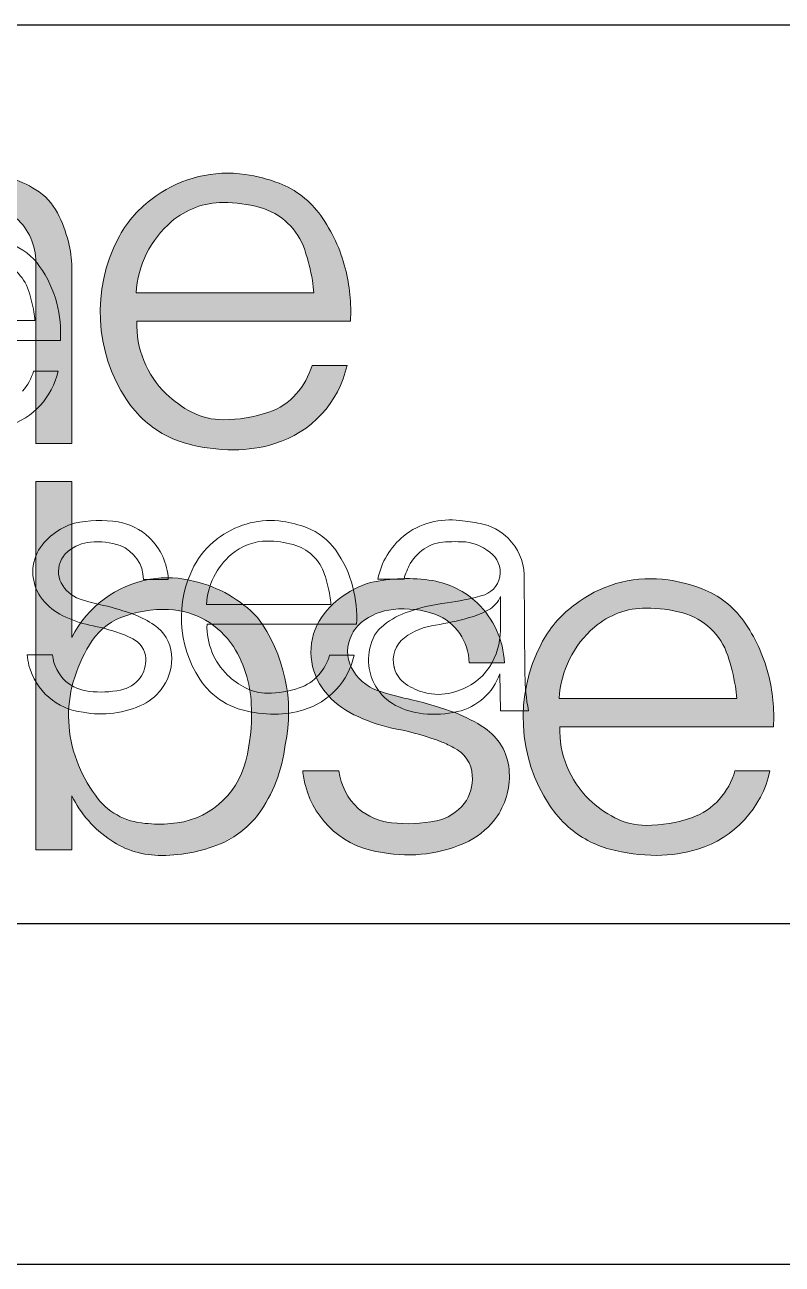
# Paper-space layout 'Sheet5' of a CAD drawing. Header units: millimetres. Extents: x 0 to 420, y 0 to 300.
# Drawn here: x 390.68 to 402.9, y 21 to 41 of the extents above; entities that cross this region are included whole.
import ezdxf
from ezdxf.enums import TextEntityAlignment as Align

# ---------------------------------------------------------------- set-up
doc = ezdxf.new("R2010")
doc.units = ezdxf.units.MM
doc.layers.add('HIDDEN', color=7, linetype='Continuous', plot=False)
doc.layers.add('HIDDEN_DETAIL', color=7, linetype='Continuous', plot=False)
doc.styles.add('SLDTEXTSTYLE0', font='TXT', dxfattribs={"width": 0.605})

# ---------------------------------------------------------------- blocks, each defined once
blk = doc.blocks.new('Title Block OSS Basic with PropInfo A3_v03')
at = {"linetype": 'Continuous'}
h = blk.add_hatch(color=8, dxfattribs=at)
edge = h.paths.add_edge_path(flags=0)
edge.add_line((481.737356235771, 241.5411587518229), (482.8892407087998, 241.5411587518229))
edge.add_line((482.8892407087998, 241.5411587518229), (482.8892407087998, 246.1648805510116))
edge.add_arc((487.3438398231782, 246.1648805510116), 4.45459911437842, 156.3487092811296, 180, ccw=False)
edge.add_arc((485.2852785155343, 247.0664392797254), 2.207271190231862, 94.06262081781261, 156.3487092811299, ccw=False)
edge.add_arc((485.397122372536, 245.4917321543976), 3.785945184097383, 80.07862019991842, 94.06262081781051, ccw=False)
edge.add_arc((485.7680193322568, 247.6122038558835), 1.633280604667355, 47.839557772438525, 80.07862019991558, ccw=False)
edge.add_arc((485.5731048447928, 247.3969446516936), 1.923673756122064, 1.0157918950426392e-10, 47.839557772437615, ccw=False)
edge.add_line((487.4967786009148, 247.396944651697), (487.4967786009149, 241.5412729346957))
edge.add_line((487.4967786009149, 241.5412729346957), (488.6578521545417, 241.5412729346957))
edge.add_line((488.6578521545417, 241.5412729346957), (488.6578521545418, 247.2328847229907))
edge.add_arc((484.9944988633695, 247.1566650802583), 3.66414611743054, 1.191922675844452, 14.12680272444896)
edge.add_arc((484.3244065324046, 246.9880162375392), 4.355135382303704, 14.12680272445262, 27.34848971755728)
edge.add_arc((486.5029150209122, 248.1147641731673), 1.902491880907998, 27.34848971751477, 58.50655879423765)
edge.add_arc((485.4030508606657, 246.3194877217442), 4.007894148414668, 58.50655879426836, 72.22722266863789)
edge.add_arc((485.5675449989152, 246.8326645498501), 3.468998260117301, 72.22722266863401, 89.99999999998687)
edge.add_arc((485.5675449989153, 246.3282122039261), 3.973450606041724, 89.99999999999017, 99.7901552714812)
edge.add_arc((485.2764017195129, 248.0154804481774), 2.26124777424817, 99.79015527146099, 126.7713904313001)
edge.add_arc((485.9589603997224, 247.1021349754486), 3.401461045738468, 126.7713904313, 149.6094968763206)
edge.add_arc((484.2590437379347, 248.0990914430254), 1.430766027409446, 149.6094968763181, 166.6242088038459)
edge.add_arc((469.1037532004776, 248.4634816939179), 13.76337641351594, 359.8609529441246, 360.1390470579734)
edge.add_line((482.8670890843184, 248.496883021831), (482.8670890843184, 250.1361032334489))
edge.add_line((482.8670890843184, 250.1361032334489), (481.737356235771, 250.1361032334489))
edge.add_line((481.737356235771, 250.1361032334489), (481.737356235771, 241.5411587518229))
h = blk.add_hatch(color=8, dxfattribs=at)
edge = h.paths.add_edge_path(flags=0)
edge.add_arc((493.3620580270813, 244.9022233266724), 3.52424187961969, 213.3489315577481, 228.3927348087985, ccw=False)
edge.add_arc((494.7134248823186, 245.791558426292), 5.141990097621212, 152.5291748294956, 213.3489315577476, ccw=False)
edge.add_arc((493.4480443570491, 246.4494551169346), 3.715800794166082, 127.21447014285519, 152.5291748294965, ccw=False)
edge.add_arc((495.1584288520104, 244.1972880724224), 6.543816267424915, 125.3000847647046, 127.2144701428561, ccw=False)
edge.add_arc((493.6823553484155, 246.2820149015877), 3.989432008888848, 81.82477075043317, 125.30008476470809, ccw=False)
edge.add_arc((493.5371223526167, 245.2710719416128), 5.01075384425308, 68.92123479957559, 81.824770750433, ccw=False)
edge.add_arc((494.2774767396137, 247.1918644468852), 2.952218329218983, 35.41685416986928, 68.9212347995761, ccw=False)
edge.add_arc((492.4779298912368, 245.9121961984258), 5.160366803760225, 14.46797313180889, 35.416854169868714, ccw=False)
edge.add_arc((492.0763491580312, 245.8085798114593), 5.575099779215455, -3.2856856075317182, 14.467973131809174, ccw=False)
edge.add_line((497.6422844035092, 245.4890451633328), (490.7538346580444, 245.4890451633328))
edge.add_arc((493.8704265611801, 245.3867880393393), 3.11826900861655, 178.1207675769951, 225.863497601448)
edge.add_arc((494.0978712438721, 245.6211937390096), 3.444883637380724, 225.8634976014484, 242.8995227200492)
edge.add_arc((493.5371223526214, 244.5254168319825), 2.213962702059224, 242.8995227200478, 269.9999999999978)
edge.add_arc((493.5371223526215, 246.8647177892014), 4.553263659278105, 269.999999999998, 288.8059799686877)
edge.add_arc((494.3325995872542, 244.528817941506), 2.085630759253882, 288.8059799686901, 318.5741550832719)
edge.add_arc((494.0942780533889, 244.7391177704874), 2.403472184454349, 318.5741550832705, 343.7500398957031)
edge.add_line((496.4017316424064, 244.0665581255666), (497.5314644909539, 244.0665581255666))
edge.add_arc((494.1987392566911, 244.8033787780478), 3.413204090149727, 287.11202937740256, 347.53321550124764, ccw=False)
edge.add_arc((493.8762306980807, 245.8509266103133), 4.509273536517541, 270, 287.1120293774035, ccw=False)
edge.add_arc((493.8762306980809, 247.1423555353935), 5.800702461597817, 254.9251641235898, 269.99999999999886, ccw=False)
edge.add_arc((493.2340175442883, 244.7580446873983), 3.3314159341227, 228.3927348087991, 254.9251641235904, ccw=False)
edge = h.paths.add_edge_path(flags=0)
edge.add_arc((494.0118754114073, 246.2142463188412), 3.286077592365124, 130.6247306535361, 176.6667821019575)
edge.add_line((490.731356957293, 246.4053081288907), (496.4617936229473, 246.4053081288907))
edge.add_arc((492.4245823893048, 246.1306517939965), 4.046543048992178, 3.891903942168438, 9.595771637125475)
edge.add_arc((489.8539741326571, 245.6960610844897), 6.653628757965874, 9.595771637124928, 18.36199662180474)
edge.add_arc((494.1617735887775, 247.1259024498605), 2.114732142677453, 18.36199662179695, 74.69005478208994)
edge.add_arc((493.5371223526213, 244.8441182881036), 4.480472645707365, 74.6900547820905, 90)
edge.add_arc((493.5371223526213, 246.7676665998991), 2.556924333911861, 90, 130.6247306535364)
h = blk.add_hatch(color=8, dxfattribs=at)
edge = h.paths.add_edge_path(flags=0)
edge.add_line((487.4967786009149, 228.4301671218379), (488.6578521545314, 228.4301671218379))
edge.add_line((488.6578521545314, 228.4301671218379), (488.6578521545314, 230.1767259637798))
edge.add_arc((491.9114314285644, 231.7572676079116), 3.617166015163248, 205.9098094592538, 236.4982350906378)
edge.add_arc((491.5008414477893, 231.0709923408724), 2.81850744172118, 235.7578507438814, 271.067472142264)
edge.add_arc((491.5667359496388, 233.1592611039134), 4.906305313316457, 269.8436759171755, 294.1658751982706)
edge.add_arc((492.1982114321443, 231.4944275206841), 3.13063289422558, 296.0954825724413, 322.0329344716683)
edge.add_arc((490.6866001558133, 232.4078391049676), 4.888778242710303, 324.4931573157897, 353.1011123652439)
edge.add_arc((490.4854587360638, 232.874236113657), 5.163170720693272, 348.2251987179773, 396.3423570174208)
edge.add_arc((491.6600930540885, 233.081472539252), 4.128259729066807, 43.70695020198814, 76.51999591716326)
edge.add_arc((491.7420446697233, 233.8259888212448), 3.38645136660355, 74.93181035099168, 99.52775805460739)
edge.add_arc((491.8063572104194, 233.6901550554972), 3.531294079994255, 100.1920540300687, 153.0751124456979)
edge.add_line((488.6578521545314, 235.2892028322849), (488.6578521545314, 240.3196987941942))
edge.add_line((488.6578521545314, 240.3196987941942), (487.4967786009149, 240.3196987941942))
edge.add_line((487.4967786009149, 240.3196987941942), (487.4967786009149, 228.4301671218379))
edge = h.paths.add_edge_path(flags=0)
edge.add_arc((492.6382575224755, 232.753366711046), 4.085811044819402, 164.387126239568, 200.6690335154045, ccw=False)
edge.add_arc((493.4479735117058, 232.481962100829), 4.938886317243694, 148.7529569828783, 163.8828675676425, ccw=False)
edge.add_arc((491.0328937108087, 234.0068688024868), 2.083750214957181, 112.3577656208335, 150.1534754619043, ccw=False)
edge.add_arc((491.6717237695487, 232.1287647253971), 4.065554092332712, 88.55181265229669, 110.61556791731769, ccw=False)
edge.add_arc((491.6516937731269, 233.5570607319359), 2.638817357991732, 32.96041249651262, 87.33318715753222, ccw=False)
edge.add_arc((490.7257924762123, 232.996106600637), 3.721031186255734, -0.21064499969867256, 32.45106671288181, ccw=False)
edge.add_arc((488.5810266843133, 232.7629032762828), 5.869878158601285, -14.333939192191394, 2.143261725099819, ccw=False)
edge.add_arc((491.6674162799903, 231.949099068872), 2.678205076568397, 273.7505334542768, 346.18727944070486, ccw=False)
edge.add_arc((491.4868149797787, 233.6632764758245), 4.401051512669739, 263.8957542383388, 274.63695730527945, ccw=False)
edge.add_arc((491.1599708871096, 231.4086706780055), 2.126182709522372, 214.8547960664735, 266.19342592702975, ccw=False)
edge.add_arc((493.2724655107244, 232.9833361480923), 4.760378255833347, 200.5644594368937, 215.8765532537871, ccw=False)
h = blk.add_hatch(color=8, dxfattribs=at)
edge = h.paths.add_edge_path(flags=0)
edge.add_arc((499.4517607055662, 231.7379024914707), 5.44732073456827, 81.05807432636095, 102.391555003028)
edge.add_arc((499.2147640190407, 234.0494700784571), 3.149876688712315, 107.2096626297983, 127.5850910301336)
edge.add_arc((498.8419959439959, 234.4868551008151), 2.576064858041633, 126.9484950705305, 152.1820296983009)
edge.add_arc((498.4247693864426, 234.8166906370957), 2.055423570872211, 154.8873216175277, 222.8630511732832)
edge.add_arc((498.9109191701859, 235.2064751816552), 2.677290931436176, 221.9000271332525, 247.5146135199723)
edge.add_arc((500.0509082932102, 237.3005562458333), 5.054468424280612, 244.6517646434812, 259.6373729889253)
edge.add_arc((497.3698335126361, 223.4476972185799), 9.05587126498458, 69.17395966438482, 78.71660455958698, ccw=False)
edge.add_arc((499.1999582827698, 228.5319358307528), 3.654437034447978, 60.99427833333448, 67.65209030298672, ccw=False)
edge.add_arc((500.5244579423344, 230.7818583576257), 1.046645216837651, 2.499325824988773, 64.68584970973592, ccw=False)
edge.add_arc((500.197590634291, 230.7326239259377), 1.375792168532365, -35.84511064026549, 3.954318838419397, ccw=False)
edge.add_arc((500.1089529044093, 230.8655689531317), 1.52651664297606, 281.46116008714495, 322.05780008248666, ccw=False)
edge.add_arc((499.4836343247798, 233.9498082636633), 4.673508134966147, 263.62844867248447, 281.46116008714466, ccw=False)
edge.add_arc((499.1877851299133, 231.3003784008817), 2.007611410803344, 229.836141707403, 263.6284486724835, ccw=False)
edge.add_arc((499.2338145871748, 231.2167739254785), 1.975418866001722, 186.7359668585135, 227.2510127268588, ccw=False)
edge.add_line((497.2720316129698, 230.9850688148848), (496.1017401930641, 230.9850688148848))
edge.add_arc((499.2375466848463, 231.3191588257145), 3.153553311621581, 186.0813736861971, 194.963546984865)
edge.add_arc((499.0022557297698, 231.2302863233662), 2.903402273812944, 194.4681047578078, 263.6379360408839)
edge.add_arc((499.5065577217915, 232.8058109170063), 4.536877849232543, 259.5096281349101, 295.4635189945347)
edge.add_arc((500.2592377381841, 230.9893010625554), 2.575218582698868, 297.7205744467076, 325.3733762890287)
edge.add_arc((500.4699864302308, 230.8034730651811), 2.296446385155745, 326.2007342777254, 365.5621159390899)
edge.add_arc((500.9802184663774, 230.8814726747131), 1.781279463850865, 4.655711377629062, 56.35298871621369)
edge.add_arc((499.2334537785504, 228.2570547257333), 4.933858796011709, 56.35298871629302, 68.54273016506177)
edge.add_arc((496.9340175831811, 221.7327498457853), 11.84968437239101, 69.73505562222338, 76.87510330933935)
edge.add_arc((504.0949995594267, 252.5147684221774), 19.75431034381468, 253.98839406870042, 256.92120044847957, ccw=False)
edge.add_arc((499.057667808558, 235.0303215672969), 1.558817782736485, 212.7009260111603, 254.69197991944242, ccw=False)
edge.add_arc((498.7199342567975, 234.8339077962596), 1.1686272744641, 158.7931435946664, 213.5432270352536, ccw=False)
edge.add_arc((498.7562124053967, 234.8447805034835), 1.198741311611043, 129.6073332201163, 159.904940235828, ccw=False)
edge.add_arc((499.2147880788121, 234.2570028476443), 1.944054191352652, 95.70528209447878, 128.976013825507, ccw=False)
edge.add_arc((499.3563960336203, 233.1553714427583), 3.054467337254065, 70.18464741886658, 96.2941383317692, ccw=False)
edge.add_arc((499.7721299348024, 234.4526996797173), 1.693723524426101, 0.6668836198845156, 68.53823313336687, ccw=False)
edge.add_line((501.4657387330686, 234.4724130160492), (502.6079074925865, 234.4724130160492))
edge.add_arc((499.7349587983707, 234.3310120443499), 2.87642633043051, 2.817713564430393, 46.06020101572356)
edge.add_arc((499.7979750680327, 234.3290712404985), 2.834481826281532, 47.00469144749193, 79.83004500430637)
h = blk.add_hatch(color=8, dxfattribs=at)
edge = h.paths.add_edge_path(flags=0)
edge.add_arc((508.7971671438544, 231.1085555751733), 6.54381626742424, 125.30008476456331, 127.21447014273551, ccw=False)
edge.add_arc((507.3210936402651, 233.1932824043426), 3.989432008888648, 81.8247707504296, 125.30008476457499, ccw=False)
edge.add_arc((507.1758606444663, 232.1823394443676), 5.010753844252973, 68.9212347995757, 81.82477075042948, ccw=False)
edge.add_arc((507.9162150314633, 234.10313194964), 2.952218329218892, 35.41685416986792, 68.9212347995753, ccw=False)
edge.add_arc((506.1166681830865, 232.8234637011806), 5.160366803759919, 14.467973131809174, 35.416854169868884, ccw=False)
edge.add_arc((505.7150874498809, 232.7198473142141), 5.57509977921517, -3.2856856075317182, 14.467973131809572, ccw=False)
edge.add_line((511.2810226953588, 232.4003126660876), (504.392572949894, 232.4003126660876))
edge.add_arc((507.5091648530296, 232.2980555420941), 3.118269008616326, 178.120767576995, 225.8634976014577)
edge.add_arc((507.7366095357216, 232.5324612417644), 3.444883637380599, 225.8634976014568, 242.899522720052)
edge.add_arc((507.175860644471, 231.4366843347374), 2.213962702059227, 242.8995227200524, 269.9999999999978)
edge.add_arc((507.1758606444711, 233.7759852919562), 4.553263659278105, 269.999999999998, 288.8059799686876)
edge.add_arc((507.9713378791039, 231.4400854442609), 2.08563075925396, 288.8059799686847, 318.5741550832797)
edge.add_arc((507.7330163452386, 231.6503852732422), 2.403472184454374, 318.5741550832781, 343.7500398957011)
edge.add_line((510.040469934256, 230.9778256283214), (511.1702027828035, 230.9778256283214))
edge.add_arc((507.8374775485407, 231.7146462808026), 3.413204090149727, 287.11202937740245, 347.5332155012474, ccw=False)
edge.add_arc((507.5149689899304, 232.7621941130681), 4.509273536517524, 269.9999999999928, 287.112029377402, ccw=False)
edge.add_arc((507.5149689899304, 234.0536230381484), 5.800702461597803, 254.9251641235914, 269.99999999999443, ccw=False)
edge.add_arc((506.872755836138, 231.6693121901531), 3.331415934122071, 228.3927348088392, 254.9251641235905, ccw=False)
edge.add_arc((507.0007963189308, 231.8134908294273), 3.524241879618894, 213.3489315577456, 228.3927348088394, ccw=False)
edge.add_arc((508.3521631741682, 232.7028259290468), 5.141990097621365, 152.529174829491, 213.3489315577452, ccw=False)
edge.add_arc((507.0867826488987, 233.3607226196894), 3.715800794166, 127.2144701427489, 152.5291748294914, ccw=False)
edge = h.paths.add_edge_path(flags=0)
edge.add_arc((507.6506137032569, 233.1255138215961), 3.286077592365047, 130.6247306535371, 176.6667821019574)
edge.add_line((504.3700952491427, 233.3165756316456), (510.100531914797, 233.3165756316456))
edge.add_arc((506.0633206811543, 233.0419192967514), 4.046543048992284, 3.89190394216873, 9.595771637124676)
edge.add_arc((503.4927124245066, 232.6073285872445), 6.653628757965946, 9.595771637124926, 18.36199662180853)
edge.add_arc((507.8005118806271, 234.0371699526154), 2.114732142677418, 18.36199662180985, 74.69005478208955)
edge.add_arc((507.1758606444708, 231.7553857908584), 4.480472645707379, 74.69005478208891, 90.00000000000146)
edge.add_arc((507.1758606444708, 233.678934102654), 2.556924333911861, 90.00000000000256, 130.6247306535368)
at = {"color": 7, "linetype": 'Continuous', "lineweight": 25}
blk.add_line((227.7728947943335, 255.0588188415051), (525.7728947943335, 255.0588188415051), dxfattribs=at)
at = {"color": 7, "linetype": 'Continuous'}
for p, q in [((412.7728947943335, 226.0588188415051), (525.7728947943331, 226.0588188415051)), ((227.7728947943335, 215.0588188415051), (525.7728947943331, 215.0588188415051))]:
    blk.add_line(p, q, dxfattribs=at)
at = {"layer": 'HIDDEN', "color": 8, "lineweight": 18}
for p, q in [((487.4967786009149, 241.5412729346957), (487.4967786009148, 247.396944651697)), ((488.6578521545417, 241.5412729346957), (488.6578521545421, 247.2328847229907)), ((490.731356957293, 246.4053081288907), (496.4617936229473, 246.4053081288907)), ((490.7538346580444, 245.4890451633328), (497.6422844035092, 245.4890451633328)), ((496.4017316424064, 244.0665581255666), (497.5314644909539, 244.0665581255666)), ((487.4967786009149, 241.5412729346957), (488.6578521545417, 241.5412729346957)), ((487.4967786009149, 228.4301671218379), (487.4967786009149, 240.3196987941942)), ((487.4967786009149, 240.3196987941942), (488.6578521545314, 240.3196987941942)), ((488.6578521545314, 240.3196987941942), (488.6578521545314, 235.2892028322849)), ((501.4657387330686, 234.4724130160492), (502.6079074925865, 234.4724130160492)), ((504.3700952491427, 233.3165756316456), (510.100531914797, 233.3165756316456)), ((504.392572949894, 232.4003126660876), (511.2810226953588, 232.4003126660876)), ((496.1017401930644, 230.9850688148848), (497.2720316129698, 230.9850688148848)), ((510.040469934256, 230.9778256283214), (511.1702027828035, 230.9778256283214)), ((488.6578521545314, 228.4301671218379), (488.6578521545314, 230.1767259637798)), ((487.4967786009149, 228.4301671218379), (488.6578521545314, 228.4301671218379))]:
    blk.add_line(p, q, dxfattribs=at)
for centre, radius, start, end in [((485.4030508606657, 246.3194877217442), 4.007894148415661, 58.50655879426849, 72.22722266863785), ((493.6823553484155, 246.2820149015877), 3.989432008888945, 81.82477075043407, 125.3000847647087), ((493.5371223526167, 245.2710719416128), 5.010753844253074, 68.92123479957651, 81.82477075043376), ((486.5029150209122, 248.1147641731673), 1.90249188090864, 27.34848971751527, 58.50655879423791), ((494.2774767396137, 247.1918644468852), 2.952218329219027, 35.41685416986988, 68.9212347995771), ((493.4480443570491, 246.4494551169346), 3.715800794166231, 127.2144701428562, 152.5291748294973), ((495.1584288520104, 244.1972880724224), 6.543816267424972, 125.3000847647053, 127.214470142857), ((493.5371223526213, 246.7676665998991), 2.556924333911882, 90, 130.6247306535364), ((493.5371223526213, 244.8441182881036), 4.48047264570738, 74.69005478209031, 90), ((485.5731048447928, 247.3969446516936), 1.923673756122096, 1.024299068378671e-10, 47.8395577724377), ((484.3244065324046, 246.9880162375392), 4.355135382304972, 14.12680272445247, 27.34848971755751), ((494.1617735887775, 247.1259024498605), 2.114732142677494, 18.36199662179695, 74.69005478208955), ((492.4779298912368, 245.9121961984258), 5.160366803760278, 14.46797313180985, 35.4168541698693), ((494.0118754114073, 246.2142463188412), 3.286077592365151, 130.6247306535361, 176.6667821019575), ((484.9944988633695, 247.1566650802583), 3.664146117430822, 1.19192267584436, 14.12680272444877), ((494.7134248823186, 245.791558426292), 5.141990097621453, 152.5291748294964, 213.3489315577485), ((489.8539741326571, 245.6960610844897), 6.653628757965914, 9.595771637124928, 18.36199662180474), ((492.0763491580312, 245.8085798114593), 5.575099779215489, 356.71431439247, 14.46797313181018), ((492.4245823893048, 246.1306517939965), 4.046543048992204, 3.891903942168438, 9.595771637125475), ((493.8704265611801, 245.3867880393393), 3.11826900861656, 178.1207675769951, 225.8634976014476), ((494.1987392566911, 244.8033787780478), 3.413204090149742, 287.1120293774034, 347.5332155012485), ((494.0942780533889, 244.7391177704874), 2.403472184454382, 318.5741550832705, 343.7500398957031), ((493.3620580270813, 244.9022233266724), 3.52424187962016, 213.348931557749, 228.3927348087993), ((494.0978712438721, 245.6211937390096), 3.444883637380754, 225.8634976014481, 242.8995227200495), ((494.3325995872542, 244.528817941506), 2.085630759253892, 288.8059799686901, 318.5741550832719), ((493.5371223526214, 244.5254168319825), 2.213962702059257, 242.8995227200481, 269.9999999999978), ((493.5371223526215, 246.8647177892014), 4.553263659278116, 269.999999999998, 288.8059799686877), ((493.2340175442883, 244.7580446873983), 3.331415934123121, 228.3927348087998, 254.9251641235914), ((493.8762306980809, 247.1423555353935), 5.800702461597824, 254.9251641235906, 269.9999999999997), ((493.8762306980807, 245.8509266103133), 4.509273536517554, 270.0000000000008, 287.1120293774043), ((491.7420446697233, 233.8259888212448), 3.386451366603577, 74.93181035099168, 99.52775805460739), ((491.8063572104194, 233.6901550554972), 3.531294079994277, 100.1920540300687, 153.0751124456979), ((491.6600930540885, 233.081472539252), 4.128259729066848, 43.70695020198787, 76.51999591716326), ((499.2147640190407, 234.0494700784571), 3.149876688712312, 107.2096626297984, 127.5850910301341), ((499.4517607055662, 231.7379024914707), 5.447320734568298, 81.05807432636101, 102.3915550030281), ((499.7979750680327, 234.3290712404985), 2.834481826281574, 47.00469144749153, 79.83004500430647), ((507.3210936402651, 233.1932824043426), 3.989432008888949, 81.82477075043077, 125.300084764575), ((507.1758606444663, 232.1823394443676), 5.010753844253114, 68.92123479957617, 81.82477075043055), ((507.9162150314633, 234.10313194964), 2.95221832921896, 35.4168541698679, 68.92123479957552), ((498.8419959439959, 234.4868551008151), 2.576064858041692, 126.9484950705311, 152.1820296983009), ((499.7349587983707, 234.3310120443499), 2.876426330430517, 2.817713564430394, 46.06020101572316), ((508.7971671438544, 231.1085555751733), 6.543816267424266, 125.3000847645637, 127.2144701427364), ((491.6717237695487, 232.1287647253971), 4.06555409233276, 88.55181265229753, 110.6155679173182), ((491.6516937731269, 233.5570607319359), 2.638817357991738, 32.96041249651346, 87.333187157533), ((499.2147880788121, 234.2570028476443), 1.944054191352664, 95.70528209447966, 128.9760138255078), ((499.3563960336203, 233.1553714427583), 3.054467337254068, 70.18464741886737, 96.29413833177), ((499.7721299348024, 234.4526996797173), 1.693723524426114, 0.6668836198852665, 68.53823313336765), ((507.0867826488987, 233.3607226196894), 3.71580079416623, 127.2144701427499, 152.529174829493), ((507.1758606444708, 233.678934102654), 2.55692433391186, 90.00000000000256, 130.6247306535368), ((507.1758606444708, 231.7553857908584), 4.48047264570738, 74.69005478208891, 90.00000000000146), ((507.8005118806271, 234.0371699526154), 2.114732142677413, 18.36199662180985, 74.69005478208955), ((491.0328937108087, 234.0068688024868), 2.083750214957198, 112.3577656208337, 150.1534754619051), ((490.4854587360638, 232.874236113657), 5.163170720693347, 348.2251987179772, 36.34235701741967), ((498.4247693864426, 234.8166906370957), 2.055423570872201, 154.8873216175277, 222.8630511732832), ((498.7562124053967, 234.8447805034835), 1.198741311611074, 129.6073332201171, 159.9049402358288), ((507.6506137032569, 233.1255138215961), 3.286077592365042, 130.6247306535371, 176.6667821019574), ((506.1166681830865, 232.8234637011806), 5.160366803760012, 14.46797313181004, 35.41685416986927), ((498.7199342567975, 234.8339077962596), 1.168627274464092, 158.7931435946672, 213.5432270352544), ((493.4479735117058, 232.481962100829), 4.938886317244005, 148.7529569828791, 163.8828675676435), ((490.7257924762123, 232.996106600637), 3.721031186255711, 359.7893550003029, 32.45106671288255), ((508.3521631741682, 232.7028259290468), 5.141990097621407, 152.5291748294925, 213.3489315577465), ((503.4927124245066, 232.6073285872445), 6.653628757966006, 9.595771637124926, 18.36199662180854), ((499.057667808558, 235.0303215672969), 1.558817782736492, 212.7009260111612, 254.6919799194432), ((505.7150874498809, 232.7198473142141), 5.575099779215272, 356.7143143924699, 14.46797313181036), ((492.6382575224755, 232.753366711046), 4.0858110448195, 164.387126239569, 200.6690335154055), ((506.0633206811543, 233.0419192967514), 4.046543048992319, 3.89190394216873, 9.595771637124676), ((498.9109191701859, 235.2064751816552), 2.677290931436174, 221.9000271332525, 247.5146135199723), ((504.0949995594267, 252.5147684221774), 19.75431034381553, 253.9883940687012, 256.9212004484803), ((496.9340175831811, 221.7327498457853), 11.84968437239145, 69.73505562222313, 76.87510330933945), ((488.5810266843133, 232.7629032762828), 5.869878158601286, 345.6660608078102, 2.143261725100577), ((499.2334537785504, 228.2570547257333), 4.933858796011771, 56.35298871629246, 68.54273016506107), ((500.0509082932102, 237.3005562458333), 5.054468424280611, 244.6517646434812, 259.6373729889253), ((507.5091648530296, 232.2980555420941), 3.11826900861639, 178.120767576995, 225.863497601457), ((497.3698335126361, 223.4476972185799), 9.055871264984583, 69.17395966438563, 78.71660455958782), ((500.9802184663774, 230.8814726747131), 1.781279463850877, 4.655711377629063, 56.35298871621217), ((490.6866001558133, 232.4078391049676), 4.888778242710351, 324.4931573157896, 353.1011123652438), ((499.1999582827698, 228.5319358307528), 3.65443703444799, 60.99427833333559, 67.65209030298756), ((500.5244579423344, 230.7818583576257), 1.046645216837655, 2.4993258249896, 64.68584970973735), ((493.2724655107244, 232.9833361480923), 4.760378255833876, 200.5644594368946, 215.876553253788), ((491.6674162799903, 231.949099068872), 2.678205076568411, 273.7505334542777, 346.1872794407057), ((499.2375466848463, 231.3191588257145), 3.153553311621839, 186.0813736861971, 194.963546984865), ((499.2338145871748, 231.2167739254785), 1.975418866001739, 186.7359668585144, 227.2510127268597), ((500.197590634291, 230.7326239259377), 1.375792168532375, 324.1548893597352, 3.954318838420239), ((500.4699864302308, 230.8034730651811), 2.296446385156441, 326.2007342777258, 5.562115939089167), ((507.8374775485407, 231.7146462808026), 3.413204090149769, 287.1120293774032, 347.5332155012482), ((507.7330163452386, 231.6503852732422), 2.40347218445448, 318.5741550832789, 343.750039895701), ((499.0022557297698, 231.2302863233662), 2.90340227381315, 194.4681047578077, 263.637936040884), ((491.9114314285644, 231.7572676079116), 3.617166015163266, 205.9098094592538, 236.4982350906378), ((491.1599708871096, 231.4086706780055), 2.126182709522422, 214.8547960664744, 266.1934259270305), ((507.7366095357216, 232.5324612417644), 3.444883637380652, 225.8634976014562, 242.8995227200518), ((507.9713378791039, 231.4400854442609), 2.085630759253993, 288.8059799686852, 318.5741550832805), ((499.1877851299133, 231.3003784008817), 2.007611410803374, 229.8361417074038, 263.6284486724842), ((500.1089529044093, 230.8655689531317), 1.526516642976094, 281.4611600871457, 322.0578000824866), ((507.0007963189308, 231.8134908294273), 3.524241879619131, 213.3489315577472, 228.3927348088411), ((491.4868149797787, 233.6632764758245), 4.401051512669793, 263.8957542383396, 274.6369573052803), ((492.1982114321443, 231.4944275206841), 3.130632894225645, 296.0954825724407, 322.0329344716681), ((499.4836343247798, 233.9498082636633), 4.673508134966156, 263.6284486724853, 281.4611600871455), ((500.2592377381841, 230.9893010625554), 2.575218582698914, 297.7205744467073, 325.3733762890288), ((507.175860644471, 231.4366843347374), 2.213962702059263, 242.899522720052, 269.9999999999978), ((507.1758606444711, 233.7759852919562), 4.553263659278116, 269.999999999998, 288.8059799686877), ((506.872755836138, 231.6693121901531), 3.331415934122376, 228.392734808841, 254.9251641235906), ((491.5008414477893, 231.0709923408724), 2.818507441721205, 235.7578507438814, 271.067472142264), ((491.5667359496388, 233.1592611039134), 4.906305313316525, 269.8436759171755, 294.1658751982703), ((499.5065577217915, 232.8058109170063), 4.536877849232611, 259.5096281349102, 295.4635189945345), ((507.5149689899304, 234.0536230381484), 5.800702461597822, 254.9251641235918, 269.9999999999952), ((507.5149689899304, 232.7621941130681), 4.509273536517526, 269.9999999999936, 287.1120293774028)]:
    blk.add_arc(centre, radius, start, end, dxfattribs=at)
at = {"color": 7, "linetype": 'Continuous', "lineweight": 0, "style": 'SLDTEXTSTYLE0', "width": 0.605, "flags": 2}
for tag, height, p in [('AUTOATTR13', 5, (320.3032557941411, 251.4117741585773)), ('AUTOATTR14', 5, (320.3375430680251, 243.3295831228859)), ('AUTOATTR15', 5, (320.6478726952708, 235.4521572369879)), ('AUTOATTR2', 5, (466.705992716867, 221.9602109264341)), ('AUTOATTR12', 4, (273.8037478943185, 221.6083199766375)), ('AUTOATTR5', 4, (368.9031174405947, 221.6366305962629)), ('AUTOATTR4', 5, (436.0816133348242, 221.9148973843365)), ('AUTOATTR6', 5, (354.7212191426938, 210.7455911788393)), ('AUTOATTR7', 5, (400.49077379972, 210.8855212239845)), ('AUTOATTR3', 5, (436.0922252532836, 210.8855212239845)), ('AUTOATTR0', 5, (488.9647484057526, 210.7752171897869))]:
    blk.add_attdef(tag, text='', height=height, dxfattribs=at).set_placement(p, align=Align.TOP_CENTER)
at = {"color": 7, "linetype": 'Continuous', "lineweight": 0, "style": 'SLDTEXTSTYLE0', "width": 0.605}
for tag, height, p in [('DOC._VER.', 5, (466.705992716867, 221.9602109264341)), ('ORIGINATOR', 4, (368.9031174405947, 221.6366305962629)), ('DOCUMENT_NO.', 5, (436.0816133348242, 221.9148973843365)), ('MATERIAL_NO.', 5, (354.7212191426938, 210.7455911788393)), ('PLANT', 5, (400.49077379972, 210.8855212239845)), ('RELEASE_DATE', 5, (436.0922252532836, 210.8855212239845)), ('REASON_FOR_ISSUE', 5, (488.9647484057526, 210.7752171897869)), ('AUTOATTR16', 5, (510.717301285889, 198.4736062412283))]:
    blk.add_attdef(tag, text='', height=height, dxfattribs=at).set_placement(p, align=Align.TOP_CENTER)
at = {"color": 7, "linetype": 'Continuous', "lineweight": 0, "style": 'SLDTEXTSTYLE0', "width": 0.605, "flags": 2}
blk.add_attdef('AUTOATTR17', text='', height=5, dxfattribs=at).set_placement((446.0870159935948, 198.4597174276731), align=Align.TOP_RIGHT)
at = {"color": 7, "linetype": 'Continuous', "lineweight": 0, "flags": 2}
for tag in ['AUTOATTR1', 'AUTOATTR8', 'AUTOATTR10', 'AUTOATTR11']:
    blk.add_attdef(tag, (0, 0), '', height=2.5, dxfattribs=at)
at = {"color": 7, "linetype": 'Continuous', "lineweight": 0}
blk.add_attdef('ECO_NO.', (0, 0), '', height=2.5, dxfattribs=at)

psp = doc.layouts.new('Sheet5')

# ---------------------------------------------------------------- linework, layer by layer
at = {"layer": 'HIDDEN_DETAIL', "color": 8, "lineweight": 18}
for p, q in [((388.8402698407431, 36.22778784325437), (390.8459226737221, 36.22778784325437)), ((388.8481370360061, 35.9070958053091), (391.2590944469188, 35.9070958053091)), ((390.8249009805328, 35.4092253420909), (391.2203074775244, 35.4092253420909)), ((392.5973034622646, 32.05127455375983), (392.9970625280959, 32.05127455375983)), ((396.3770897955962, 32.0568407679423), (396.7997860701529, 32.0568407679423)), ((398.7378934566867, 32.12878906999273), (398.7468869944432, 30.51444904269638)), ((393.6138282428905, 31.64673146921859), (395.6194810758695, 31.64673146921859)), ((398.3556681020318, 31.77354432861176), (398.3511713331536, 31.22493852546368)), ((393.6216954381535, 31.32603943127329), (396.0326528490662, 31.32603943127329)), ((390.7199039732631, 30.83070408335229), (391.12950597023, 30.83070408335229)), ((395.5984593826802, 30.8281689680551), (395.9938658796718, 30.8281689680551)), ((398.3544363493713, 29.93155104973364), (398.3428860930561, 30.52923774790636)), ((398.3544363493713, 29.93155104973364), (398.8040917563424, 29.93155104973439))]:
    psp.add_line(p, q, dxfattribs=at)
for centre, radius, start, end in [((390.0814117645554, 36.50308255455245), 1.033276415226673, 35.41685416986943, 68.9212347995765), ((390.0409156617628, 36.47999585559381), 0.740156249937068, 18.36199662179875, 74.69005478209742), ((389.4515703676234, 36.05519866759163), 1.806128381316149, 14.46797313180933, 35.41685416986819), ((388.5331858521205, 35.97955137771402), 2.32877006528814, 9.595771637124555, 18.36199662180438), ((389.3110171110015, 36.01893293215338), 1.951284922725465, 356.7143143924698, 14.4679731318095), ((389.4328987419472, 36.13165812604141), 1.416290067147361, 3.891903942168224, 9.59577163712469), ((390.0538536455325, 35.66711257045935), 1.194621431552402, 287.1120293774008, 347.5332155012476), ((390.0172922243767, 35.6446212178132), 0.8412152645589733, 318.5741550832669, 343.7500398957006), ((391.8924111526388, 31.09419587015738), 1.906562257098902, 81.0580743263617, 102.3915550030298), ((397.5493681337088, 31.69079373112146), 1.318899986666277, 83.4795373669683, 104.1486123016089), ((397.1718760373745, 28.38807557703899), 4.643121322272695, 79.38217887335504, 83.47953736696925), ((391.8094623123548, 31.90324452560261), 1.102456841049321, 107.2096626297988, 127.5850910301336), ((392.013586179502, 32.00110493231708), 0.9920686391985576, 47.00469144749393, 79.83004500430471), ((394.6466776797834, 31.60357883966253), 1.396301203111127, 81.82477075042885, 125.3000847646732), ((394.5958461312538, 31.24974880367129), 1.753763845488585, 68.92123479957675, 81.82477075042969), ((394.8549701667027, 31.92202618051665), 1.033276415226592, 35.41685416986853, 68.92123479957486), ((397.4996602070044, 31.88798104844304), 1.115543855483233, 104.1486123016069, 129.453057592295), ((397.8697852830232, 32.11091616395467), 0.8554281785837063, 44.77064169637013, 79.38217887335233), ((391.6789934860892, 32.05632928342791), 0.9016227003146188, 126.9484950705319, 152.1820296983007), ((391.8094707332748, 31.97588099481813), 0.6804189669734603, 95.7052820944827, 128.9760138255127), ((391.8590335174576, 31.59031000310802), 1.069063568038966, 70.18464741886511, 96.29413833176802), ((391.9915304851203, 32.00178421366509), 1.006749215650656, 2.817713564430627, 46.06020101572636), ((394.5646688328051, 31.66218291503392), 1.300530277958257, 127.2144701427637, 152.5291748294937), ((395.1633034060412, 30.87392444945445), 2.290335693598728, 125.3000847646723, 127.2144701427929), ((394.5958461312554, 31.7735569340715), 0.8949235168691523, 90.00000000000364, 130.6247306535338), ((394.5958461312554, 31.10031502494306), 1.568165425997584, 74.69005478208989, 90.00000000000209), ((394.8144740639101, 31.898939481558), 0.7401562499370831, 18.36199662181128, 74.69005478209317), ((397.5513696205703, 31.82514769881012), 1.196918871780793, 129.4530575922991, 168.8385333959119), ((397.5075618674699, 31.95493393072751), 0.7028795110499034, 89.32945251854244, 149.972475474017), ((397.6206528970158, 29.33252461849795), 3.326893799530391, 88.19371128329254, 91.80628871670746), ((397.7132724619887, 31.92797361378546), 0.7298944250971378, 50.35263695002241, 89.03868547428394), ((397.8505277006666, 32.08335867326426), 0.8885279432319413, 2.930808756029189, 45.15763778298422), ((391.5329641909455, 32.17177172112615), 0.719398249805305, 154.8873216175288, 222.863051173282), ((391.6489692475794, 32.18160317436183), 0.419559459063904, 129.607333220123, 159.9049402358289), ((392.0045403828714, 32.04437488604367), 0.5928032335491793, 0.6668836198847905, 68.53823313336407), ((394.7620097018305, 31.57985983570125), 1.150127157327748, 130.6247306535348, 176.6667821019566), ((394.2251287697708, 31.47414229355583), 1.806128381316031, 14.46797313180936, 35.41685416986986), ((397.9555175578448, 32.16754819198581), 0.3923051441763886, 283.0433349355531, 55.27502415911529), ((391.6362718955697, 32.17779772683346), 0.4090195460624846, 158.7931435946681, 213.5432270352497), ((395.0075520166495, 31.431919073309), 1.799696534167496, 152.5291748294937, 213.3489315577464), ((397.761428461372, 31.81948736638585), 0.9905012497821261, 150.5377067063541, 166.1353209029892), ((393.3067442542679, 31.3984950036782), 2.328770065288064, 9.595771637125711, 18.36199662180938), ((391.7544786386858, 32.24654254669651), 0.5455862239577646, 212.700926011161, 254.6919799194465), ((394.0845755131489, 31.43787655811755), 1.951284922725364, 356.7143143924704, 14.46797313181024), ((391.7031166152557, 32.30819631172194), 0.9370518260027073, 221.9000271332508, 247.5146135199743), ((393.5175447514933, 38.36609894590378), 6.914008620335477, 253.9883940686718, 256.9212004484852), ((391.0112010598058, 27.59239244416686), 4.147389530336715, 69.73505562222341, 76.87510330930867), ((394.2064571440947, 31.55060175200561), 1.416290067147267, 3.891903942169228, 9.59577163712584), ((397.7891828728028, 28.94632902890004), 2.741909931887837, 96.17643272346034, 110.7248128429275), ((396.9400393950233, 35.76576096905965), 4.130775442579641, 277.7094251289835, 285.3850159212322), ((397.9055849545455, 32.24741637146678), 0.4823546856886353, 285.6802836450646, 286.6828187213521), ((397.9294092578808, 31.96443235024999), 0.4670490756032998, 299.2917431525406, 335.8761223021918), ((392.1021128083142, 33.0411246841843), 1.769063948498216, 244.6517646434815, 259.6373729889247), ((391.8160037281833, 29.87589915214928), 1.726850578604192, 56.35298871629147, 68.54273016499889), ((397.2729411145455, 30.31073594542988), 1.283105014552076, 110.7248132426809, 131.1640315641618), ((396.5907375084251, 35.89532583134216), 4.636602098345829, 278.8928817184657, 285.5442273241678), ((397.5164136575011, 32.7006304263573), 1.311177604438756, 283.9841393086361, 299.2917431502353), ((391.1637366351132, 28.19262402464559), 3.169554942744611, 69.17395966438578, 78.71660455958701), ((392.4273713689227, 30.79444543429222), 0.6234478123478233, 4.655711377628209, 56.35298871620942), ((394.7125026042509, 31.29024943787556), 1.091394153015717, 178.1207675769941, 225.8634976014563), ((396.7574592848275, 30.9003124801687), 0.4999562374451675, 131.1640315641545, 156.6658223501195), ((397.4526480811366, 30.23268836882534), 1.091466014833867, 97.64214862519896, 126.5140054447841), ((397.2555694544744, 31.23391886873156), 1.095638682746522, 327.476555233548, 359.5303729803105), ((391.80428030466, 29.97210753890608), 1.279052962056793, 60.99427833333741, 67.65209030298932), ((392.2678551855075, 30.75958042331159), 0.366325825893263, 2.499325824989385, 64.68584970972977), ((397.1001298849027, 30.75249282255732), 0.8731502772318275, 156.6658223501235, 186.0794713617486), ((397.0809128048414, 30.74754938969668), 0.4565396751836717, 127.4658838299525, 194.7765731118115), ((391.8174362453868, 30.9476355871427), 1.10374365906758, 186.0813736861975, 194.9635469848656), ((391.8161300112017, 30.91180087206008), 0.6913966031005899, 186.7359668585152, 227.251012726863), ((392.2487901562714, 30.767145570956), 0.8037562348047269, 326.2007342777248, 5.562115939087882), ((394.8274120476798, 31.08605619642355), 1.194621431552422, 287.1120293774034, 347.5332155012482), ((394.7908506265241, 31.0635648437774), 0.8412152645590494, 318.5741550832772, 343.7500398957006), ((391.7350844111101, 30.91653021132079), 1.016190795834584, 194.4681047578068, 263.6379360408803), ((392.1534516276925, 30.74234837222084), 0.4815272589862713, 324.1548893597264, 3.954318838418466), ((397.0706559478378, 30.7493536478366), 0.8435096398561595, 186.0794713617481, 210.4832110441941), ((397.1136957450303, 30.75453562033784), 0.4900228831501363, 194.5887773762653, 196.8300190803707), ((397.0865184805992, 30.74146724029398), 0.4602493343206696, 196.2523934903646, 235.2878340221806), ((397.4111852454628, 31.13469113314568), 0.9110786168751941, 303.6808958976741, 327.4765552335484), ((391.8000197011602, 30.94106243845121), 0.7026639937811532, 229.8361417074076, 263.6284486724864), ((392.1224284222338, 30.78887913173872), 0.5342808250416373, 281.4611600871471, 322.057800082486), ((394.5345736173164, 31.12065178844217), 1.23348465786669, 213.3489315577473, 228.3927348088412), ((394.7921082431931, 31.37229143276016), 1.205709273083243, 225.8634976014558, 242.8995227200498), ((394.874263163377, 30.98995990363396), 0.7299707657388963, 288.8059799686896, 318.5741550832779), ((397.4460298058233, 30.84133518783766), 0.9496083466153146, 283.0721814467282, 340.8125904985687), ((402.2841058301213, 30.5673305659837), 3.537614103740153, 180.8565097438247, 190.3534429518637), ((391.9035669193635, 31.86836289042477), 1.635727847238143, 263.6284486724843, 281.4611600871443), ((392.175028114055, 30.83218537003702), 0.9013265039446337, 297.7205744467104, 325.3733762890286), ((394.5958461312554, 30.98876951530069), 0.7748869457207554, 242.8995227200468, 269.9999999999966), ((394.5958461312554, 31.80752485032728), 1.593642280747344, 269.9999999999988, 288.8059799686914), ((397.0382617846563, 30.73028481102183), 0.805919716396537, 210.4832110441932, 242.1546638847819), ((397.3653630125027, 31.14398724341308), 0.9499192495528084, 235.2878340221772, 255.6728806014333), ((397.3516519699778, 31.09030285796169), 0.8945116153458327, 255.6728806014378, 284.3271193985602), ((397.2962792378391, 31.30710993811284), 1.118278121928456, 284.327119398566, 303.6808958976769), ((391.9115901083176, 31.46796381909481), 1.587907247231422, 259.5096281349084, 295.4635189945353), ((394.4897594483389, 31.07018926469621), 1.165995576942817, 228.3927348088416, 254.9251641235909), ((397.2352051563439, 31.10310580170389), 1.227561961368279, 242.1546638847839, 263.8742763345159), ((394.7145340521662, 31.90469806149454), 2.030245861559233, 254.9251641235911, 269.9999999999944), ((394.7145340521662, 31.45269793771646), 1.578245737781149, 269.9999999999926, 287.1120293774013), ((397.2826342610683, 31.545033252632), 1.672027248943505, 263.8742763344276, 283.0721814467409)]:
    psp.add_arc(centre, radius, start, end, dxfattribs=at)

# ---------------------------------------------------------------- block references
at = {"color": 7, "linetype": 'Continuous', "xscale": 0.5, "yscale": 0.5, "zscale": 0.5}
psp.add_blockref('Title Block OSS Basic with PropInfo A3_v03', (147.1135526028333, -86.52940942075263), dxfattribs=at)

doc.saveas('drawing.dxf')
